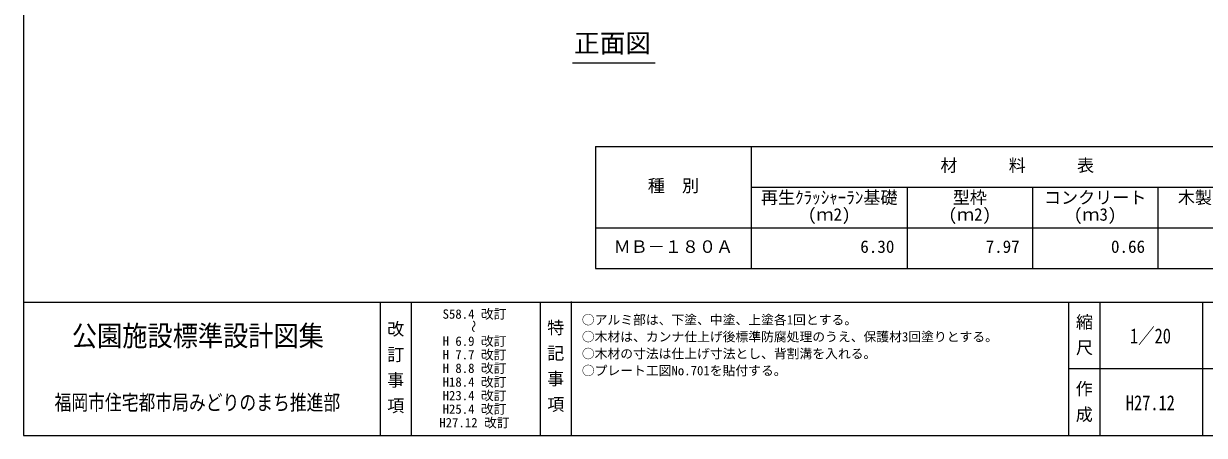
# Model space of a CAD drawing. Units: millimetres at full size, sheet at 1:20; details may follow other scales. Extents: x 129 to 5605, y 2047 to 5780.
# Drawn here: x 129 to 3614, y 2047 to 3263 of the extents above; entities that cross this region are included whole.
import ezdxf
from ezdxf.enums import TextEntityAlignment as Align

# ---------------------------------------------------------------- set-up
doc = ezdxf.new("R2010")
doc.units = ezdxf.units.MM
doc.header["$LTSCALE"] = 20
for name, color, linetype, lineweight in [('0_2', 7, 'Continuous', 25), ('_0-0_', 7, 'Continuous', 25), ('寸法', 3, 'Continuous', 25)]:
    doc.layers.add(name, color=color, linetype=linetype, lineweight=lineweight)
doc.styles.add('@ＭＳ ゴシック', font='')
doc.styles.add('ＭＳ ゴシック', font='')
doc.styles.get('@ＭＳ ゴシック').set_extended_font_data('@MS Gothic')
doc.styles.get('ＭＳ ゴシック').set_extended_font_data('MS Gothic')

msp = doc.modelspace()

# ---------------------------------------------------------------- linework, layer by layer
at = {"layer": '0_2'}
for p, q in [((1817.07, 2899.82), (3847.07, 2899.82)), ((1817.07, 2899.82), (1817.07, 2539.82)), ((2277.07, 2899.82), (2277.07, 2539.82)), ((2277.07, 2779.82), (3847.07, 2779.82)), ((2737.07, 2779.82), (2737.07, 2539.82)), ((3107.07, 2779.82), (3107.07, 2539.82)), ((3477.07, 2779.82), (3477.07, 2539.82)), ((1817.07, 2659.82), (3847.07, 2659.82)), ((1817.07, 2539.82), (3847.07, 2539.82)), ((5157.73, 2243.28), (3213.83, 2243.28))]:
    msp.add_line(p, q, dxfattribs=at)
at = {"layer": '_0-0_', "color": 6}
msp.add_line((129.15, 2439.86), (5605.41, 2439.86), dxfattribs=at)
at = {"layer": '_0-0_'}
for p, q in [((1181.27, 2439.86), (1181.27, 2046.71)), ((1273.19, 2439.86), (1273.19, 2046.71)), ((1653.51, 2439.86), (1653.51, 2046.71)), ((1745.44, 2441.77), (1745.44, 2046.71)), ((3213.83, 2439.86), (3213.83, 2046.71)), ((3305.75, 2439.86), (3305.75, 2046.71)), ((3608.71, 2439.86), (3608.71, 2046.93))]:
    msp.add_line(p, q, dxfattribs=at)
at = {"layer": '_0-0_', "color": 6}
msp.add_lwpolyline([(5605.41, 5670.34), (129.15, 5670.34), (129.15, 2046.71), (5605.41, 2046.71)], close=True, dxfattribs=at)
at = {"layer": '寸法'}
msp.add_line((1749.13, 3146.7), (1993.72, 3146.7), dxfattribs=at)

# ---------------------------------------------------------------- texts
at = {"layer": '_0-0_', "style": 'ＭＳ ゴシック'}
for s, height, p in [('材\u3000\u3000\u3000料\u3000\u3000\u3000表', 36.95, (2835.27, 2814.62)), ('種\u3000別', 36.95, (1971.47, 2754.62)), ('再生ｸﾗｯｼｬｰﾗﾝ基礎', 36.95, (2305.47, 2719.62)), ('型枠', 36.95, (2871.67, 2719.62)), ('コンクリート', 36.95, (3140.87, 2719.62)), ('木製ベンチ', 36.95, (3536.07, 2719.62)), ('(ｍ2)', 36.95, (2444.07, 2669.62)), ('(ｍ2)', 36.95, (2859.07, 2669.62)), ('(ｍ3)', 36.95, (3229.07, 2669.62)), ('ＭＢ－１８０Ａ', 36.95, (1870.67, 2574.62)), ('6.30', 36.95, (2598.79, 2574.62)), ('7.97', 36.95, (2968.79, 2574.62)), ('0.66', 36.95, (3338.79, 2574.62)), ('○アルミ部は、下塗、中塗、上塗各1回とする。', 27.71, (1776.79, 2365.92)), ('○木材は、カンナ仕上げ後標準防腐処理のうえ、保護材3回塗りとする。', 27.71, (1776.79, 2315.92)), ('○木材の寸法は仕上げ寸法とし、背割溝を入れる。', 27.71, (1776.79, 2265.92)), ('○プレート工図No.701を貼付する。', 27.71, (1776.79, 2215.92))]:
    msp.add_text(s, height=height, dxfattribs=at).set_placement(p, align=Align.BOTTOM_LEFT)
for s, p in [('S58.4 改訂', (1460.15, 2405.08)), ('H 6.9 改訂', (1460.15, 2325.08)), ('H 7.7 改訂', (1460.15, 2285.08)), ('H 8.8 改訂', (1460.15, 2245.08)), ('H18.4 改訂', (1460.15, 2204.4)), ('H23.4 改訂', (1460.15, 2164.4)), ('H25.4 改訂', (1460.15, 2124.4)), ('H27.12 改訂', (1459.85, 2084.4))]:
    msp.add_text(s, height=27.71, dxfattribs=at).set_placement(p, align=Align.MIDDLE_CENTER)
at = {"layer": '_0-0_'}
for s, height, style, p in [(' 縮 尺 ', 36.95, '@ＭＳ ゴシック', (3259.8, 2344.34)), ('改 訂 事 項', 36.95, '@ＭＳ ゴシック', (1226.83, 2248.34)), ('～', 27.71, 'ＭＳ ゴシック', (1457.25, 2368.78)), ('特 記 事 項', 36.95, '@ＭＳ ゴシック', (1699.08, 2252.26)), ('作 成', 36.95, '@ＭＳ ゴシック', (3259.09, 2146.97))]:
    msp.add_text(s, height=height, rotation=270, dxfattribs=dict(at, style=style)).set_placement(p, align=Align.MIDDLE_CENTER)
at = {"layer": '_0-0_', "style": 'ＭＳ ゴシック'}
for s, height, width, p in [('公園施設標準設計図集', 60.6, 0.9, (643.55, 2340.75)), ('1／20', 44.34, 0.8, (3455.33, 2340.49)), ('福岡市住宅都市局みどりのまち推進部', 45.45, 0.8, (642, 2144.01)), ('H27.12', 44.34, 0.8, (3454.96, 2143.06))]:
    msp.add_text(s, height=height, dxfattribs=dict(at, width=width)).set_placement(p, align=Align.MIDDLE_CENTER)
at = {"layer": '寸法', "style": 'ＭＳ ゴシック'}
msp.add_text('正面図\u3000', height=55.43, dxfattribs=at).set_placement((1754.11, 3160.84), align=Align.BOTTOM_LEFT)

doc.saveas('drawing.dxf')
